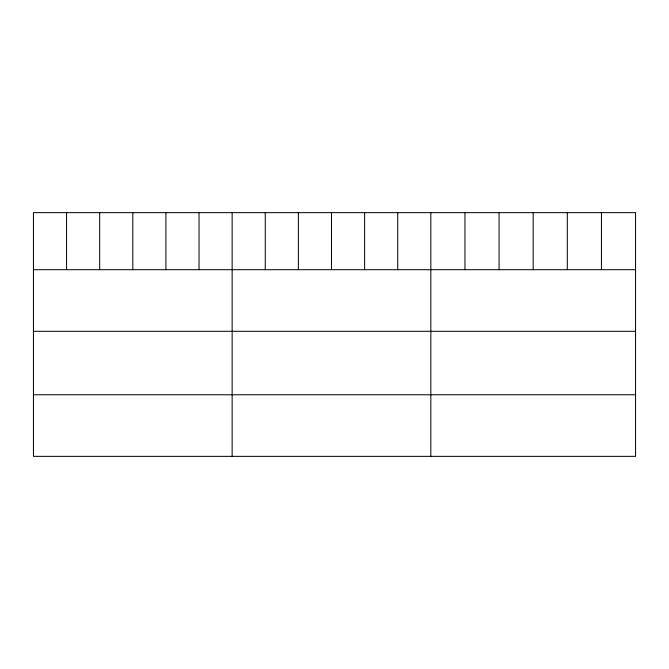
<?xml version="1.0" encoding="UTF-8"?>
<svg xmlns="http://www.w3.org/2000/svg" width="669" height="669" viewBox="0 0 669 669"><rect width="100%" height="100%" fill="white"/><g stroke="black" fill="none" stroke-linecap="round" stroke-linejoin="round"><path stroke-width="1" d="M635.55 269.699L635.55 456.358L33.45 456.358L33.45 212.642L635.55 212.642L635.55 269.699L33.45 269.699M33.45 331.297L635.55 331.297M33.45 394.76L635.55 394.76M601.431 212.642L601.431 269.699M567.312 212.642L567.312 269.699M533.193 212.642L533.193 269.699M499.074 212.642L499.074 269.699M464.955 212.642L464.955 269.699M430.836 212.642L430.836 456.358M397.721 212.642L397.721 269.699M364.605 212.642L364.605 269.699M331.49 212.642L331.49 269.699M298.374 212.642L298.374 269.699M265.259 212.642L265.259 269.699M232.143 212.642L232.143 456.358M199.028 212.642L199.028 269.699M165.912 212.642L165.912 269.699M132.797 212.642L132.797 269.699M99.681 212.642L99.681 269.699M66.566 212.642L66.566 269.699"/></g></svg>
